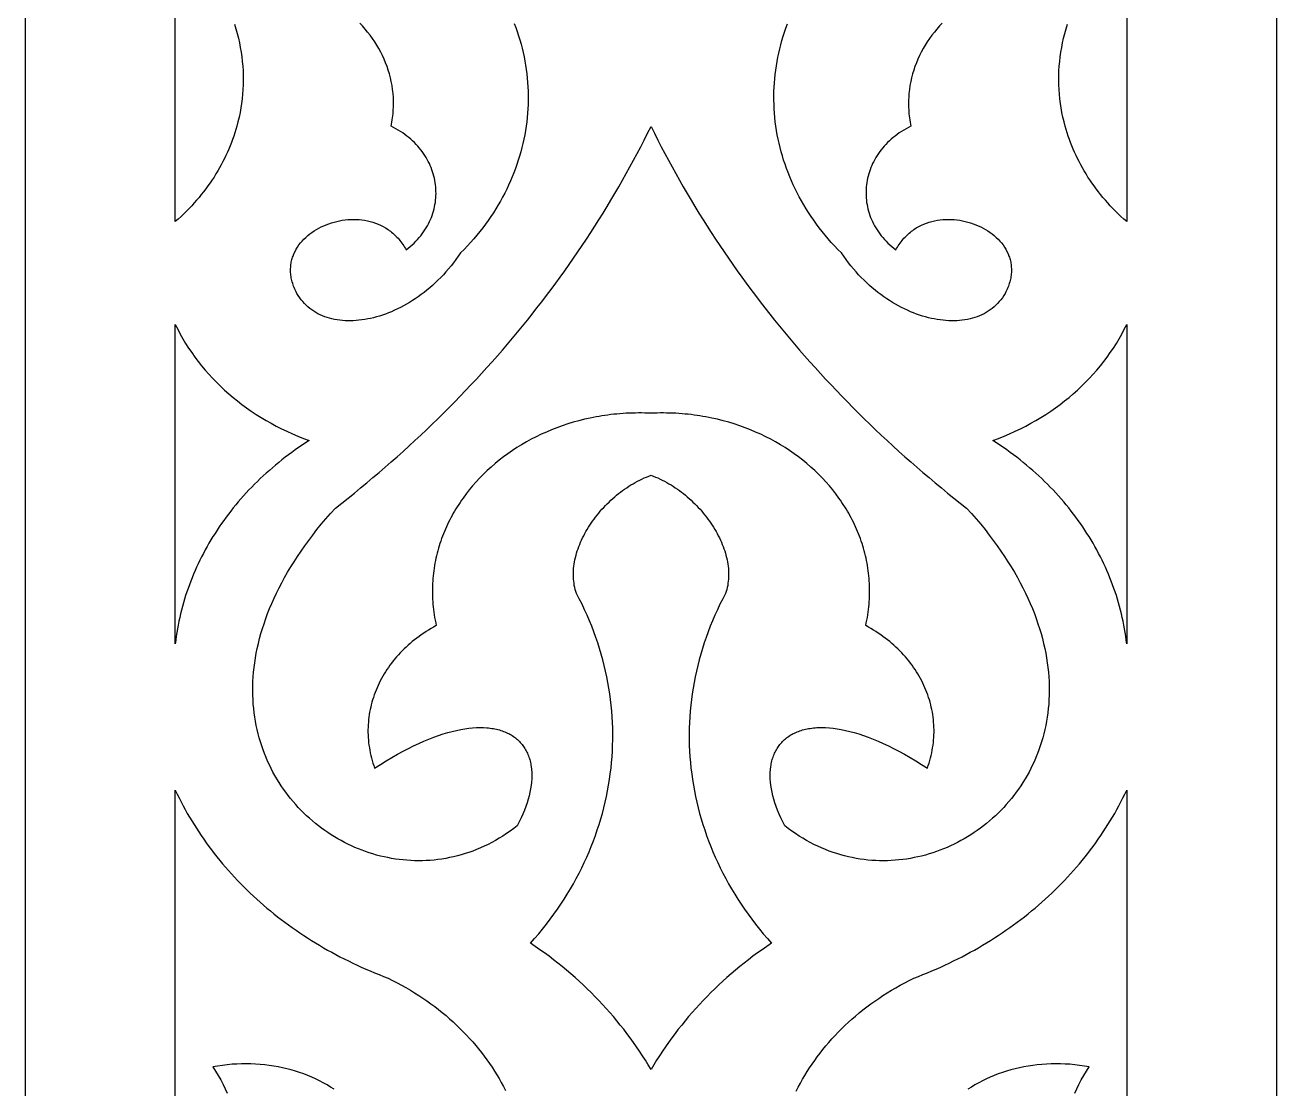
# Model space of a CAD drawing. Extents: x 2404 to 3052, y -2673 to -933.
# Drawn here: x 2801.7 to 3051.7, y -1609 to -1396.5 of the extents above; entities that cross this region are included whole.
import ezdxf

# ---------------------------------------------------------------- set-up
doc = ezdxf.new("R2010")
doc.units = 0
doc.layers.add('LAYER_1', color=18, linetype='CONTINUOUS')

msp = doc.modelspace()

# ---------------------------------------------------------------- linework, layer by layer
at = {"layer": 'LAYER_1'}
for points in [[(2801.7, -2653.09), (3051.7, -2653.09), (3051.7, -953.09), (2801.7, -953.09)], [(2926.7, -1416.74), (2927.37, -1418.1), (2928.05, -1419.45), (2928.75, -1420.8), (2929.46, -1422.15), (2930.17, -1423.49), (2930.9, -1424.83), (2931.64, -1426.16), (2932.38, -1427.49), (2933.14, -1428.81), (2933.91, -1430.13), (2934.69, -1431.44), (2935.48, -1432.75), (2936.27, -1434.06), (2937.08, -1435.36), (2937.9, -1436.65), (2938.73, -1437.94), (2939.57, -1439.22), (2940.42, -1440.5), (2941.28, -1441.77), (2942.15, -1443.04), (2943.03, -1444.3), (2943.92, -1445.56), (2944.82, -1446.81), (2945.72, -1448.05), (2946.64, -1449.3), (2947.57, -1450.53), (2948.51, -1451.76), (2949.46, -1452.98), (2950.41, -1454.2), (2951.38, -1455.41), (2952.36, -1456.62), (2953.34, -1457.82), (2954.34, -1459.02), (2955.34, -1460.21), (2956.36, -1461.39), (2957.38, -1462.57), (2958.41, -1463.74), (2959.46, -1464.9), (2960.51, -1466.06), (2961.57, -1467.22), (2962.64, -1468.36), (2963.72, -1469.5), (2964.81, -1470.64), (2965.91, -1471.77), (2967.01, -1472.89), (2968.13, -1474), (2969.25, -1475.11), (2970.39, -1476.22), (2971.53, -1477.31), (2972.68, -1478.4), (2973.84, -1479.49), (2975.01, -1480.56), (2976.19, -1481.63), (2977.38, -1482.7), (2978.57, -1483.75), (2979.78, -1484.8), (2980.99, -1485.85), (2982.21, -1486.88), (2983.44, -1487.91), (2984.68, -1488.93), (2985.93, -1489.95), (2987.18, -1490.96), (2988.45, -1491.96), (2989.72, -1492.95), (2990.69, -1494.03), (2991.63, -1495.12), (2992.53, -1496.2), (2993.4, -1497.27), (2994.24, -1498.35), (2995.05, -1499.42), (2995.83, -1500.49), (2996.58, -1501.55), (2997.3, -1502.62), (2997.98, -1503.67), (2998.64, -1504.73), (2999.27, -1505.78), (2999.86, -1506.83), (3000.43, -1507.87), (3000.97, -1508.91), (3001.48, -1509.94), (3001.97, -1510.97), (3002.42, -1512), (3002.85, -1513.02), (3003.25, -1514.03), (3003.62, -1515.04), (3003.97, -1516.05), (3004.29, -1517.04), (3004.59, -1518.04), (3004.86, -1519.02), (3005.1, -1520), (3005.32, -1520.98), (3005.51, -1521.94), (3005.68, -1522.9), (3005.83, -1523.86), (3005.95, -1524.8), (3006.05, -1525.74), (3006.13, -1526.68), (3006.18, -1527.6), (3006.21, -1528.52), (3006.22, -1529.43), (3006.2, -1530.33), (3006.17, -1531.22), (3006.11, -1532.1), (3006.03, -1532.98), (3005.93, -1533.84), (3005.81, -1534.7), (3005.67, -1535.55), (3005.52, -1536.39), (3005.34, -1537.22), (3005.14, -1538.04), (3004.92, -1538.85), (3004.69, -1539.65), (3004.44, -1540.44), (3004.17, -1541.22), (3003.88, -1541.99), (3003.57, -1542.75), (3003.25, -1543.5), (3002.91, -1544.24), (3002.55, -1544.96), (3002.18, -1545.68), (3001.8, -1546.38), (3001.39, -1547.07), (3000.97, -1547.75), (3000.54, -1548.42), (3000.09, -1549.08), (2999.63, -1549.72), (2999.16, -1550.35), (2998.67, -1550.97), (2998.17, -1551.58), (2997.65, -1552.17), (2997.13, -1552.75), (2996.59, -1553.32), (2996.03, -1553.87), (2995.47, -1554.41), (2994.9, -1554.93), (2994.31, -1555.44), (2993.71, -1555.94), (2993.11, -1556.42), (2992.49, -1556.89), (2991.86, -1557.34), (2991.22, -1557.78), (2990.58, -1558.21), (2989.92, -1558.61), (2989.26, -1559.01), (2988.59, -1559.38), (2987.91, -1559.75), (2987.22, -1560.09), (2986.53, -1560.42), (2985.83, -1560.73), (2985.12, -1561.03), (2984.4, -1561.31), (2983.68, -1561.57), (2982.96, -1561.82), (2982.22, -1562.05), (2981.49, -1562.26), (2980.74, -1562.46), (2980, -1562.63), (2979.25, -1562.79), (2978.49, -1562.94), (2977.73, -1563.06), (2976.97, -1563.16), (2976.2, -1563.25), (2975.44, -1563.32), (2974.67, -1563.37), (2973.89, -1563.4), (2973.12, -1563.41), (2972.34, -1563.4), (2971.57, -1563.37), (2970.79, -1563.33), (2970.01, -1563.26), (2969.23, -1563.17), (2968.46, -1563.06), (2967.68, -1562.94), (2966.9, -1562.79), (2966.13, -1562.62), (2965.35, -1562.43), (2964.58, -1562.22), (2963.81, -1561.99), (2963.04, -1561.74), (2962.27, -1561.46), (2961.51, -1561.17), (2960.75, -1560.85), (2959.99, -1560.51), (2959.24, -1560.15), (2958.49, -1559.76), (2957.75, -1559.35), (2957.01, -1558.92), (2956.27, -1558.47), (2955.54, -1557.99), (2954.82, -1557.5), (2954.1, -1556.97), (2953.39, -1556.43), (2952.99, -1555.64), (2952.62, -1554.86), (2952.28, -1554.09), (2951.97, -1553.33), (2951.69, -1552.59), (2951.44, -1551.85), (2951.22, -1551.12), (2951.03, -1550.41), (2950.87, -1549.71), (2950.74, -1549.02), (2950.64, -1548.34), (2950.57, -1547.68), (2950.52, -1547.03), (2950.5, -1546.4), (2950.52, -1545.78), (2950.56, -1545.18), (2950.62, -1544.6), (2950.67, -1544.31), (2950.72, -1544.03), (2950.78, -1543.75), (2950.84, -1543.48), (2950.91, -1543.21), (2950.99, -1542.95), (2951.08, -1542.69), (2951.17, -1542.43), (2951.27, -1542.18), (2951.37, -1541.94), (2951.48, -1541.7), (2951.6, -1541.46), (2951.73, -1541.23), (2951.86, -1541.01), (2952, -1540.79), (2952.14, -1540.57), (2952.3, -1540.36), (2952.45, -1540.16), (2952.62, -1539.96), (2952.79, -1539.77), (2952.97, -1539.58), (2953.15, -1539.4), (2953.34, -1539.22), (2953.54, -1539.05), (2953.74, -1538.88), (2953.95, -1538.72), (2954.17, -1538.57), (2954.39, -1538.42), (2954.62, -1538.28), (2954.86, -1538.14), (2955.1, -1538.01), (2955.34, -1537.89), (2955.6, -1537.77), (2955.86, -1537.66), (2956.12, -1537.56), (2956.4, -1537.46), (2956.67, -1537.37), (2956.96, -1537.28), (2957.25, -1537.2), (2957.54, -1537.13), (2957.85, -1537.07), (2958.16, -1537.01), (2958.47, -1536.96), (2958.79, -1536.91), (2959.12, -1536.87), (2959.45, -1536.84), (2959.79, -1536.82), (2960.13, -1536.8), (2960.83, -1536.79), (2961.56, -1536.81), (2962.31, -1536.86), (2963.09, -1536.94), (2963.88, -1537.05), (2964.7, -1537.19), (2965.54, -1537.37), (2966.41, -1537.57), (2967.29, -1537.81), (2968.2, -1538.08), (2969.13, -1538.39), (2970.08, -1538.73), (2971.05, -1539.11), (2972.04, -1539.52), (2973.05, -1539.97), (2974.09, -1540.45), (2975.14, -1540.97), (2976.21, -1541.53), (2977.31, -1542.13), (2978.42, -1542.76), (2979.55, -1543.44), (2980.71, -1544.15), (2981.88, -1544.91), (2982.06, -1544.4), (2982.22, -1543.89), (2982.38, -1543.38), (2982.52, -1542.87), (2982.64, -1542.36), (2982.76, -1541.85), (2982.86, -1541.34), (2982.94, -1540.83), (2983.02, -1540.32), (2983.08, -1539.8), (2983.13, -1539.29), (2983.17, -1538.78), (2983.2, -1538.27), (2983.21, -1537.76), (2983.21, -1537.25), (2983.2, -1536.74), (2983.17, -1536.23), (2983.14, -1535.73), (2983.09, -1535.22), (2983.03, -1534.72), (2982.96, -1534.22), (2982.88, -1533.72), (2982.78, -1533.22), (2982.67, -1532.72), (2982.56, -1532.23), (2982.43, -1531.74), (2982.28, -1531.25), (2982.13, -1530.77), (2981.97, -1530.28), (2981.79, -1529.81), (2981.6, -1529.33), (2981.41, -1528.86), (2981.2, -1528.39), (2980.98, -1527.92), (2980.75, -1527.46), (2980.5, -1527), (2980.25, -1526.55), (2979.99, -1526.1), (2979.71, -1525.66), (2979.43, -1525.22), (2979.13, -1524.78), (2978.83, -1524.35), (2978.51, -1523.92), (2978.18, -1523.5), (2977.85, -1523.09), (2977.5, -1522.68), (2977.14, -1522.28), (2976.78, -1521.88), (2976.4, -1521.49), (2976.01, -1521.1), (2975.61, -1520.72), (2975.21, -1520.35), (2974.79, -1519.99), (2974.36, -1519.63), (2973.93, -1519.27), (2973.48, -1518.93), (2973.02, -1518.59), (2972.56, -1518.26), (2972.09, -1517.94), (2971.6, -1517.62), (2971.11, -1517.32), (2970.61, -1517.02), (2970.1, -1516.72), (2969.58, -1516.44), (2969.69, -1515.91), (2969.8, -1515.38), (2969.9, -1514.84), (2969.98, -1514.31), (2970.06, -1513.78), (2970.13, -1513.25), (2970.19, -1512.72), (2970.24, -1512.2), (2970.28, -1511.67), (2970.31, -1511.15), (2970.34, -1510.62), (2970.35, -1510.1), (2970.36, -1509.58), (2970.35, -1509.06), (2970.34, -1508.54), (2970.32, -1508.03), (2970.29, -1507.51), (2970.25, -1507), (2970.2, -1506.49), (2970.15, -1505.98), (2970.09, -1505.47), (2970.01, -1504.96), (2969.93, -1504.46), (2969.84, -1503.96), (2969.75, -1503.46), (2969.64, -1502.96), (2969.53, -1502.47), (2969.41, -1501.97), (2969.28, -1501.48), (2969.14, -1501), (2968.99, -1500.51), (2968.84, -1500.03), (2968.68, -1499.54), (2968.51, -1499.07), (2968.34, -1498.59), (2968.15, -1498.12), (2967.96, -1497.65), (2967.76, -1497.18), (2967.56, -1496.72), (2967.34, -1496.26), (2967.12, -1495.8), (2966.89, -1495.34), (2966.66, -1494.89), (2966.42, -1494.44), (2966.17, -1493.99), (2965.91, -1493.55), (2965.65, -1493.11), (2965.38, -1492.68), (2965.1, -1492.25), (2964.82, -1491.82), (2964.53, -1491.39), (2964.23, -1490.97), (2963.62, -1490.14), (2962.98, -1489.32), (2962.31, -1488.52), (2961.62, -1487.74), (2960.91, -1486.97), (2960.17, -1486.22), (2959.41, -1485.48), (2958.62, -1484.77), (2957.82, -1484.07), (2956.99, -1483.4), (2956.14, -1482.74), (2955.27, -1482.1), (2954.37, -1481.48), (2953.46, -1480.88), (2952.53, -1480.31), (2951.57, -1479.75), (2950.6, -1479.22), (2949.61, -1478.71), (2948.61, -1478.23), (2947.58, -1477.77), (2946.54, -1477.33), (2945.48, -1476.91), (2944.41, -1476.53), (2943.32, -1476.16), (2942.22, -1475.82), (2941.1, -1475.51), (2939.96, -1475.23), (2938.82, -1474.97), (2938.24, -1474.86), (2937.66, -1474.74), (2937.07, -1474.64), (2936.48, -1474.54), (2935.89, -1474.45), (2935.3, -1474.37), (2934.7, -1474.3), (2934.1, -1474.23), (2933.5, -1474.17), (2932.89, -1474.12), (2932.28, -1474.07), (2931.67, -1474.03), (2931.06, -1474), (2930.44, -1473.98), (2929.82, -1473.97), (2929.2, -1473.96), (2928.58, -1473.96), (2927.95, -1473.97), (2927.33, -1473.99), (2926.7, -1474.01), (2926.07, -1473.99), (2925.44, -1473.97), (2924.81, -1473.96), (2924.19, -1473.96), (2923.57, -1473.97), (2922.95, -1473.98), (2922.33, -1474), (2921.72, -1474.03), (2921.11, -1474.07), (2920.5, -1474.12), (2919.89, -1474.17), (2919.29, -1474.23), (2918.69, -1474.3), (2918.09, -1474.37), (2917.5, -1474.45), (2916.91, -1474.54), (2916.32, -1474.64), (2915.74, -1474.74), (2914.57, -1474.97), (2913.43, -1475.23), (2912.29, -1475.51), (2911.18, -1475.82), (2910.07, -1476.16), (2908.98, -1476.53), (2907.91, -1476.91), (2906.85, -1477.33), (2905.81, -1477.77), (2904.78, -1478.23), (2903.78, -1478.71), (2902.79, -1479.22), (2901.82, -1479.75), (2900.86, -1480.31), (2899.93, -1480.88), (2899.02, -1481.48), (2898.13, -1482.1), (2897.25, -1482.74), (2896.4, -1483.4), (2895.57, -1484.07), (2894.77, -1484.77), (2893.98, -1485.48), (2893.22, -1486.22), (2892.48, -1486.97), (2891.77, -1487.74), (2891.08, -1488.52), (2890.41, -1489.32), (2889.77, -1490.14), (2889.16, -1490.97), (2888.86, -1491.39), (2888.57, -1491.82), (2888.29, -1492.25), (2888.01, -1492.68), (2887.74, -1493.11), (2887.48, -1493.55), (2887.22, -1493.99), (2886.97, -1494.44), (2886.73, -1494.89), (2886.5, -1495.34), (2886.27, -1495.8), (2886.05, -1496.26), (2885.84, -1496.72), (2885.63, -1497.18), (2885.43, -1497.65), (2885.24, -1498.12), (2885.06, -1498.59), (2884.88, -1499.07), (2884.71, -1499.54), (2884.55, -1500.03), (2884.4, -1500.51), (2884.25, -1501), (2884.11, -1501.48), (2883.98, -1501.97), (2883.86, -1502.47), (2883.75, -1502.96), (2883.64, -1503.46), (2883.55, -1503.96), (2883.46, -1504.46), (2883.38, -1504.96), (2883.31, -1505.47), (2883.24, -1505.98), (2883.19, -1506.49), (2883.14, -1507), (2883.1, -1507.51), (2883.07, -1508.03), (2883.05, -1508.54), (2883.04, -1509.06), (2883.03, -1509.58), (2883.04, -1510.1), (2883.05, -1510.62), (2883.08, -1511.15), (2883.11, -1511.67), (2883.15, -1512.2), (2883.2, -1512.72), (2883.26, -1513.25), (2883.33, -1513.78), (2883.41, -1514.31), (2883.49, -1514.84), (2883.59, -1515.38), (2883.7, -1515.91), (2883.81, -1516.44), (2883.29, -1516.72), (2882.78, -1517.02), (2882.28, -1517.32), (2881.79, -1517.62), (2881.31, -1517.94), (2880.83, -1518.26), (2880.37, -1518.59), (2879.91, -1518.93), (2879.46, -1519.27), (2879.03, -1519.63), (2878.6, -1519.99), (2878.18, -1520.35), (2877.78, -1520.72), (2877.38, -1521.1), (2876.99, -1521.49), (2876.62, -1521.88), (2876.25, -1522.28), (2875.89, -1522.68), (2875.54, -1523.09), (2875.21, -1523.5), (2874.88, -1523.92), (2874.56, -1524.35), (2874.26, -1524.78), (2873.96, -1525.22), (2873.68, -1525.66), (2873.4, -1526.1), (2873.14, -1526.55), (2872.89, -1527), (2872.64, -1527.46), (2872.41, -1527.92), (2872.19, -1528.39), (2871.98, -1528.86), (2871.79, -1529.33), (2871.6, -1529.81), (2871.42, -1530.28), (2871.26, -1530.77), (2871.11, -1531.25), (2870.96, -1531.74), (2870.83, -1532.23), (2870.72, -1532.72), (2870.61, -1533.22), (2870.51, -1533.72), (2870.43, -1534.22), (2870.36, -1534.72), (2870.3, -1535.22), (2870.25, -1535.73), (2870.22, -1536.23), (2870.19, -1536.74), (2870.18, -1537.25), (2870.18, -1537.76), (2870.19, -1538.27), (2870.22, -1538.78), (2870.26, -1539.29), (2870.31, -1539.8), (2870.37, -1540.32), (2870.45, -1540.83), (2870.53, -1541.34), (2870.63, -1541.85), (2870.75, -1542.36), (2870.87, -1542.87), (2871.01, -1543.38), (2871.17, -1543.89), (2871.33, -1544.4), (2871.51, -1544.91), (2872.68, -1544.15), (2873.84, -1543.44), (2874.97, -1542.76), (2876.08, -1542.13), (2877.18, -1541.53), (2878.25, -1540.97), (2879.3, -1540.45), (2880.34, -1539.97), (2881.35, -1539.52), (2882.34, -1539.11), (2883.31, -1538.73), (2884.26, -1538.39), (2885.19, -1538.08), (2886.1, -1537.81), (2886.98, -1537.57), (2887.85, -1537.37), (2888.69, -1537.19), (2889.51, -1537.05), (2890.3, -1536.94), (2891.08, -1536.86), (2891.83, -1536.81), (2892.56, -1536.79), (2893.26, -1536.8), (2893.94, -1536.84), (2894.27, -1536.87), (2894.6, -1536.91), (2894.92, -1536.96), (2895.24, -1537.01), (2895.54, -1537.07), (2895.85, -1537.13), (2896.14, -1537.2), (2896.43, -1537.28), (2896.72, -1537.37), (2896.99, -1537.46), (2897.27, -1537.56), (2897.53, -1537.66), (2897.79, -1537.77), (2898.05, -1537.89), (2898.29, -1538.01), (2898.53, -1538.14), (2898.77, -1538.28), (2899, -1538.42), (2899.22, -1538.57), (2899.44, -1538.72), (2899.65, -1538.88), (2899.85, -1539.05), (2900.05, -1539.22), (2900.24, -1539.4), (2900.42, -1539.58), (2900.6, -1539.77), (2900.77, -1539.96), (2900.94, -1540.16), (2901.09, -1540.36), (2901.25, -1540.57), (2901.39, -1540.79), (2901.53, -1541.01), (2901.66, -1541.23), (2901.79, -1541.46), (2901.91, -1541.7), (2902.02, -1541.94), (2902.12, -1542.18), (2902.22, -1542.43), (2902.31, -1542.69), (2902.4, -1542.95), (2902.48, -1543.21), (2902.55, -1543.48), (2902.61, -1543.75), (2902.67, -1544.03), (2902.72, -1544.31), (2902.77, -1544.6), (2902.83, -1545.18), (2902.87, -1545.78), (2902.89, -1546.4), (2902.87, -1547.03), (2902.82, -1547.68), (2902.75, -1548.34), (2902.65, -1549.02), (2902.52, -1549.71), (2902.36, -1550.41), (2902.17, -1551.12), (2901.95, -1551.85), (2901.7, -1552.59), (2901.42, -1553.33), (2901.11, -1554.09), (2900.77, -1554.86), (2900.4, -1555.64), (2900, -1556.43), (2899.29, -1556.97), (2898.57, -1557.5), (2897.85, -1557.99), (2897.12, -1558.47), (2896.38, -1558.92), (2895.65, -1559.35), (2894.9, -1559.76), (2894.15, -1560.15), (2893.4, -1560.51), (2892.64, -1560.85), (2891.88, -1561.17), (2891.12, -1561.46), (2890.35, -1561.74), (2889.58, -1561.99), (2888.81, -1562.22), (2888.04, -1562.43), (2887.26, -1562.62), (2886.49, -1562.79), (2885.71, -1562.94), (2884.93, -1563.06), (2884.16, -1563.17), (2883.38, -1563.26), (2882.6, -1563.33), (2881.82, -1563.37), (2881.05, -1563.4), (2880.27, -1563.41), (2879.5, -1563.4), (2878.72, -1563.37), (2877.95, -1563.32), (2877.19, -1563.25), (2876.42, -1563.16), (2875.66, -1563.06), (2874.9, -1562.94), (2874.15, -1562.79), (2873.39, -1562.63), (2872.65, -1562.46), (2871.91, -1562.26), (2871.17, -1562.05), (2870.44, -1561.82), (2869.71, -1561.57), (2868.99, -1561.31), (2868.27, -1561.03), (2867.56, -1560.73), (2866.86, -1560.42), (2866.17, -1560.09), (2865.48, -1559.75), (2864.8, -1559.38), (2864.13, -1559.01), (2863.47, -1558.61), (2862.81, -1558.21), (2862.17, -1557.78), (2861.53, -1557.34), (2860.9, -1556.89), (2860.28, -1556.42), (2859.68, -1555.94), (2859.08, -1555.44), (2858.49, -1554.93), (2857.92, -1554.41), (2857.36, -1553.87), (2856.8, -1553.32), (2856.27, -1552.75), (2855.74, -1552.17), (2855.22, -1551.58), (2854.72, -1550.97), (2854.23, -1550.35), (2853.76, -1549.72), (2853.3, -1549.08), (2852.85, -1548.42), (2852.42, -1547.75), (2852, -1547.07), (2851.6, -1546.38), (2851.21, -1545.68), (2850.84, -1544.96), (2850.48, -1544.24), (2850.14, -1543.5), (2849.82, -1542.75), (2849.51, -1541.99), (2849.22, -1541.22), (2848.95, -1540.44), (2848.7, -1539.65), (2848.47, -1538.85), (2848.25, -1538.04), (2848.05, -1537.22), (2847.87, -1536.39), (2847.72, -1535.55), (2847.58, -1534.7), (2847.46, -1533.84), (2847.36, -1532.98), (2847.28, -1532.1), (2847.22, -1531.22), (2847.19, -1530.33), (2847.17, -1529.43), (2847.18, -1528.52), (2847.21, -1527.6), (2847.27, -1526.68), (2847.34, -1525.74), (2847.44, -1524.8), (2847.56, -1523.86), (2847.71, -1522.9), (2847.88, -1521.94), (2848.07, -1520.98), (2848.29, -1520), (2848.53, -1519.02), (2848.8, -1518.04), (2849.1, -1517.04), (2849.42, -1516.05), (2849.77, -1515.04), (2850.14, -1514.03), (2850.54, -1513.02), (2850.97, -1512), (2851.42, -1510.97), (2851.91, -1509.94), (2852.42, -1508.91), (2852.96, -1507.87), (2853.53, -1506.83), (2854.12, -1505.78), (2854.75, -1504.73), (2855.41, -1503.67), (2856.09, -1502.62), (2856.81, -1501.55), (2857.56, -1500.49), (2858.34, -1499.42), (2859.15, -1498.35), (2859.99, -1497.27), (2860.86, -1496.2), (2861.76, -1495.12), (2862.7, -1494.03), (2863.67, -1492.95), (2864.94, -1491.96), (2866.21, -1490.96), (2867.46, -1489.95), (2868.71, -1488.93), (2869.95, -1487.91), (2871.18, -1486.88), (2872.4, -1485.85), (2873.62, -1484.8), (2874.82, -1483.75), (2876.02, -1482.7), (2877.2, -1481.63), (2878.38, -1480.56), (2879.55, -1479.49), (2880.71, -1478.4), (2881.86, -1477.31), (2883, -1476.22), (2884.14, -1475.11), (2885.26, -1474), (2886.38, -1472.89), (2887.49, -1471.77), (2888.58, -1470.64), (2889.67, -1469.5), (2890.75, -1468.36), (2891.82, -1467.22), (2892.88, -1466.06), (2893.93, -1464.9), (2894.98, -1463.74), (2896.01, -1462.57), (2897.03, -1461.39), (2898.05, -1460.21), (2899.05, -1459.02), (2900.05, -1457.82), (2901.03, -1456.62), (2902.01, -1455.41), (2902.98, -1454.2), (2903.93, -1452.98), (2904.88, -1451.76), (2905.82, -1450.53), (2906.75, -1449.3), (2907.67, -1448.05), (2908.57, -1446.81), (2909.47, -1445.56), (2910.36, -1444.3), (2911.24, -1443.04), (2912.11, -1441.77), (2912.97, -1440.5), (2913.82, -1439.22), (2914.66, -1437.94), (2915.49, -1436.65), (2916.31, -1435.36), (2917.12, -1434.06), (2917.91, -1432.75), (2918.7, -1431.44), (2919.48, -1430.13), (2920.25, -1428.81), (2921.01, -1427.49), (2921.76, -1426.16), (2922.49, -1424.83), (2923.22, -1423.49), (2923.94, -1422.15), (2924.64, -1420.8), (2925.34, -1419.45), (2926.02, -1418.1)], [(2831.7, -1456.27), (2832.18, -1457.24), (2832.68, -1458.2), (2833.21, -1459.15), (2833.77, -1460.08), (2834.36, -1461), (2834.97, -1461.91), (2835.6, -1462.8), (2836.26, -1463.68), (2836.94, -1464.54), (2837.65, -1465.39), (2838.38, -1466.22), (2839.13, -1467.03), (2839.91, -1467.83), (2840.7, -1468.62), (2841.52, -1469.38), (2842.36, -1470.13), (2843.23, -1470.86), (2844.11, -1471.57), (2845.01, -1472.27), (2845.93, -1472.94), (2846.88, -1473.6), (2847.84, -1474.24), (2848.82, -1474.85), (2849.82, -1475.45), (2850.84, -1476.03), (2851.87, -1476.58), (2852.92, -1477.12), (2853.99, -1477.63), (2855.08, -1478.12), (2856.18, -1478.59), (2857.3, -1479.04), (2858.43, -1479.46), (2857.72, -1479.92), (2857.02, -1480.39), (2856.33, -1480.86), (2855.65, -1481.34), (2854.97, -1481.83), (2854.3, -1482.32), (2853.64, -1482.82), (2852.99, -1483.33), (2852.35, -1483.85), (2851.72, -1484.37), (2851.09, -1484.9), (2850.48, -1485.43), (2849.87, -1485.97), (2849.27, -1486.52), (2848.68, -1487.07), (2848.1, -1487.63), (2847.53, -1488.2), (2846.96, -1488.77), (2846.41, -1489.35), (2845.86, -1489.93), (2845.33, -1490.52), (2844.8, -1491.12), (2844.28, -1491.72), (2843.77, -1492.32), (2843.28, -1492.93), (2842.79, -1493.55), (2842.31, -1494.17), (2841.84, -1494.8), (2841.38, -1495.43), (2840.92, -1496.07), (2840.48, -1496.71), (2840.05, -1497.36), (2839.63, -1498.01), (2839.22, -1498.66), (2838.82, -1499.32), (2838.42, -1499.99), (2838.04, -1500.66), (2837.67, -1501.33), (2837.31, -1502.01), (2836.95, -1502.69), (2836.61, -1503.38), (2836.28, -1504.07), (2835.96, -1504.76), (2835.65, -1505.46), (2835.35, -1506.16), (2835.06, -1506.87), (2834.78, -1507.57), (2834.51, -1508.29), (2834.25, -1509), (2834.01, -1509.72), (2833.77, -1510.44), (2833.54, -1511.17), (2833.33, -1511.9), (2833.13, -1512.63), (2832.93, -1513.36), (2832.75, -1514.1), (2832.58, -1514.84), (2832.42, -1515.58), (2832.27, -1516.32), (2832.13, -1517.07), (2832.01, -1517.82), (2831.89, -1518.57), (2831.79, -1519.32), (2831.7, -1520.08)], [(3021.69, -1520.08), (3021.6, -1519.32), (3021.5, -1518.57), (3021.38, -1517.82), (3021.26, -1517.07), (3021.12, -1516.32), (3020.97, -1515.58), (3020.81, -1514.84), (3020.64, -1514.1), (3020.46, -1513.36), (3020.26, -1512.63), (3020.06, -1511.9), (3019.85, -1511.17), (3019.62, -1510.44), (3019.38, -1509.72), (3019.14, -1509), (3018.88, -1508.29), (3018.61, -1507.57), (3018.33, -1506.87), (3018.04, -1506.16), (3017.74, -1505.46), (3017.43, -1504.76), (3017.11, -1504.07), (3016.78, -1503.38), (3016.44, -1502.69), (3016.08, -1502.01), (3015.72, -1501.33), (3015.35, -1500.66), (3014.97, -1499.99), (3014.58, -1499.32), (3014.17, -1498.66), (3013.76, -1498.01), (3013.34, -1497.36), (3012.91, -1496.71), (3012.47, -1496.07), (3012.01, -1495.43), (3011.55, -1494.8), (3011.08, -1494.17), (3010.6, -1493.55), (3010.11, -1492.93), (3009.62, -1492.32), (3009.11, -1491.72), (3008.59, -1491.12), (3008.06, -1490.52), (3007.53, -1489.93), (3006.98, -1489.35), (3006.43, -1488.77), (3005.87, -1488.2), (3005.29, -1487.63), (3004.71, -1487.07), (3004.12, -1486.52), (3003.52, -1485.97), (3002.92, -1485.43), (3002.3, -1484.9), (3001.67, -1484.37), (3001.04, -1483.85), (3000.4, -1483.33), (2999.75, -1482.82), (2999.09, -1482.32), (2998.42, -1481.83), (2997.74, -1481.34), (2997.06, -1480.86), (2996.37, -1480.39), (2995.67, -1479.92), (2994.96, -1479.46), (2996.09, -1479.04), (2997.21, -1478.59), (2998.31, -1478.12), (2999.4, -1477.63), (3000.47, -1477.12), (3001.52, -1476.58), (3002.55, -1476.03), (3003.57, -1475.45), (3004.57, -1474.85), (3005.55, -1474.24), (3006.51, -1473.6), (3007.46, -1472.94), (3008.38, -1472.27), (3009.28, -1471.57), (3010.17, -1470.86), (3011.03, -1470.13), (3011.87, -1469.38), (3012.69, -1468.62), (3013.48, -1467.83), (3014.26, -1467.03), (3015.01, -1466.22), (3015.74, -1465.39), (3016.45, -1464.54), (3017.13, -1463.68), (3017.79, -1462.8), (3018.42, -1461.91), (3019.03, -1461), (3019.62, -1460.08), (3020.18, -1459.15), (3020.71, -1458.2), (3021.21, -1457.24), (3021.69, -1456.27)], [(2926.7, -1486.41), (2927.15, -1486.58), (2927.61, -1486.76), (2928.06, -1486.95), (2928.51, -1487.16), (2928.95, -1487.38), (2929.4, -1487.6), (2929.83, -1487.84), (2930.27, -1488.09), (2930.7, -1488.35), (2931.12, -1488.61), (2931.54, -1488.89), (2931.96, -1489.17), (2932.37, -1489.47), (2932.77, -1489.77), (2933.17, -1490.08), (2933.57, -1490.4), (2933.95, -1490.73), (2934.34, -1491.06), (2934.71, -1491.4), (2935.08, -1491.75), (2935.44, -1492.11), (2935.8, -1492.47), (2936.14, -1492.84), (2936.49, -1493.21), (2936.82, -1493.59), (2937.14, -1493.97), (2937.46, -1494.36), (2937.77, -1494.76), (2938.07, -1495.16), (2938.36, -1495.56), (2938.64, -1495.97), (2938.92, -1496.38), (2939.18, -1496.8), (2939.43, -1497.22), (2939.68, -1497.64), (2939.91, -1498.06), (2940.14, -1498.49), (2940.35, -1498.92), (2940.56, -1499.35), (2940.75, -1499.78), (2940.93, -1500.22), (2941.1, -1500.65), (2941.26, -1501.09), (2941.41, -1501.53), (2941.54, -1501.96), (2941.67, -1502.4), (2941.78, -1502.84), (2941.88, -1503.28), (2941.96, -1503.71), (2942.03, -1504.15), (2942.09, -1504.58), (2942.14, -1505.02), (2942.17, -1505.45), (2942.19, -1505.88), (2942.2, -1506.31), (2942.19, -1506.73), (2942.16, -1507.15), (2942.13, -1507.57), (2942.07, -1507.99), (2942.01, -1508.4), (2941.92, -1508.81), (2941.82, -1509.21), (2941.71, -1509.62), (2941.58, -1510.01), (2941.01, -1511.09), (2940.47, -1512.17), (2939.95, -1513.26), (2939.46, -1514.36), (2938.98, -1515.46), (2938.53, -1516.56), (2938.11, -1517.67), (2937.7, -1518.78), (2937.32, -1519.9), (2936.96, -1521.02), (2936.63, -1522.14), (2936.32, -1523.27), (2936.03, -1524.4), (2935.76, -1525.53), (2935.52, -1526.66), (2935.3, -1527.8), (2935.1, -1528.94), (2934.92, -1530.08), (2934.77, -1531.22), (2934.64, -1532.36), (2934.53, -1533.5), (2934.44, -1534.65), (2934.38, -1535.79), (2934.34, -1536.94), (2934.32, -1538.08), (2934.33, -1539.22), (2934.35, -1540.37), (2934.4, -1541.51), (2934.47, -1542.65), (2934.57, -1543.79), (2934.68, -1544.93), (2934.82, -1546.06), (2934.98, -1547.19), (2935.16, -1548.33), (2935.37, -1549.45), (2935.6, -1550.58), (2935.84, -1551.7), (2936.12, -1552.82), (2936.41, -1553.94), (2936.72, -1555.05), (2937.06, -1556.16), (2937.42, -1557.26), (2937.8, -1558.36), (2938.2, -1559.45), (2938.62, -1560.54), (2939.07, -1561.62), (2939.53, -1562.7), (2940.02, -1563.77), (2940.53, -1564.83), (2941.07, -1565.89), (2941.62, -1566.95), (2942.19, -1567.99), (2942.79, -1569.03), (2943.41, -1570.06), (2944.05, -1571.08), (2944.71, -1572.1), (2945.39, -1573.1), (2946.1, -1574.1), (2946.82, -1575.09), (2947.57, -1576.07), (2948.34, -1577.04), (2949.12, -1578.01), (2949.93, -1578.96), (2950.77, -1579.9), (2949.82, -1580.53), (2948.89, -1581.18), (2947.97, -1581.83), (2947.06, -1582.49), (2946.17, -1583.17), (2945.28, -1583.86), (2944.41, -1584.56), (2943.55, -1585.26), (2942.71, -1585.98), (2941.87, -1586.71), (2941.05, -1587.45), (2940.24, -1588.2), (2939.44, -1588.96), (2938.65, -1589.73), (2937.88, -1590.51), (2937.12, -1591.3), (2936.37, -1592.1), (2935.63, -1592.9), (2934.91, -1593.72), (2934.2, -1594.54), (2933.5, -1595.38), (2932.82, -1596.22), (2932.15, -1597.07), (2931.49, -1597.94), (2930.84, -1598.8), (2930.21, -1599.68), (2929.59, -1600.57), (2928.98, -1601.46), (2928.39, -1602.36), (2927.81, -1603.27), (2927.25, -1604.19), (2926.7, -1605.11), (2926.14, -1604.19), (2925.58, -1603.27), (2925, -1602.36), (2924.41, -1601.46), (2923.8, -1600.57), (2923.18, -1599.68), (2922.55, -1598.8), (2921.9, -1597.94), (2921.24, -1597.07), (2920.57, -1596.22), (2919.89, -1595.38), (2919.19, -1594.54), (2918.48, -1593.72), (2917.76, -1592.9), (2917.02, -1592.1), (2916.27, -1591.3), (2915.51, -1590.51), (2914.74, -1589.73), (2913.95, -1588.96), (2913.15, -1588.2), (2912.34, -1587.45), (2911.52, -1586.71), (2910.68, -1585.98), (2909.84, -1585.26), (2908.98, -1584.56), (2908.11, -1583.86), (2907.22, -1583.17), (2906.33, -1582.49), (2905.42, -1581.83), (2904.5, -1581.18), (2903.57, -1580.53), (2902.63, -1579.9), (2903.46, -1578.96), (2904.27, -1578.01), (2905.06, -1577.04), (2905.82, -1576.07), (2906.57, -1575.09), (2907.29, -1574.1), (2908, -1573.1), (2908.68, -1572.1), (2909.34, -1571.08), (2909.98, -1570.06), (2910.6, -1569.03), (2911.2, -1567.99), (2911.77, -1566.95), (2912.32, -1565.89), (2912.86, -1564.83), (2913.37, -1563.77), (2913.86, -1562.7), (2914.32, -1561.62), (2914.77, -1560.54), (2915.19, -1559.45), (2915.59, -1558.36), (2915.97, -1557.26), (2916.33, -1556.16), (2916.67, -1555.05), (2916.98, -1553.94), (2917.28, -1552.82), (2917.55, -1551.7), (2917.79, -1550.58), (2918.02, -1549.45), (2918.23, -1548.33), (2918.41, -1547.19), (2918.57, -1546.06), (2918.71, -1544.93), (2918.82, -1543.79), (2918.92, -1542.65), (2918.99, -1541.51), (2919.04, -1540.37), (2919.06, -1539.22), (2919.07, -1538.08), (2919.05, -1536.94), (2919.01, -1535.79), (2918.95, -1534.65), (2918.86, -1533.5), (2918.75, -1532.36), (2918.62, -1531.22), (2918.47, -1530.08), (2918.29, -1528.94), (2918.09, -1527.8), (2917.87, -1526.66), (2917.63, -1525.53), (2917.36, -1524.4), (2917.07, -1523.27), (2916.76, -1522.14), (2916.43, -1521.02), (2916.07, -1519.9), (2915.69, -1518.78), (2915.28, -1517.67), (2914.86, -1516.56), (2914.41, -1515.46), (2913.93, -1514.36), (2913.44, -1513.26), (2912.92, -1512.17), (2912.38, -1511.09), (2911.81, -1510.01), (2911.68, -1509.62), (2911.57, -1509.21), (2911.47, -1508.81), (2911.38, -1508.4), (2911.32, -1507.99), (2911.26, -1507.57), (2911.23, -1507.15), (2911.2, -1506.73), (2911.19, -1506.31), (2911.2, -1505.88), (2911.22, -1505.45), (2911.25, -1505.02), (2911.3, -1504.58), (2911.36, -1504.15), (2911.43, -1503.71), (2911.51, -1503.28), (2911.61, -1502.84), (2911.72, -1502.4), (2911.85, -1501.96), (2911.98, -1501.53), (2912.13, -1501.09), (2912.29, -1500.65), (2912.46, -1500.22), (2912.64, -1499.78), (2912.83, -1499.35), (2913.04, -1498.92), (2913.25, -1498.49), (2913.48, -1498.06), (2913.71, -1497.64), (2913.96, -1497.22), (2914.21, -1496.8), (2914.48, -1496.38), (2914.75, -1495.97), (2915.03, -1495.56), (2915.32, -1495.16), (2915.62, -1494.76), (2915.93, -1494.36), (2916.25, -1493.97), (2916.57, -1493.59), (2916.91, -1493.21), (2917.25, -1492.84), (2917.59, -1492.47), (2917.95, -1492.11), (2918.31, -1491.75), (2918.68, -1491.4), (2919.05, -1491.06), (2919.44, -1490.73), (2919.82, -1490.4), (2920.22, -1490.08), (2920.62, -1489.77), (2921.02, -1489.47), (2921.43, -1489.17), (2921.85, -1488.89), (2922.27, -1488.61), (2922.69, -1488.35), (2923.12, -1488.09), (2923.56, -1487.84), (2924, -1487.6), (2924.44, -1487.38), (2924.88, -1487.16), (2925.33, -1486.95), (2925.78, -1486.76), (2926.24, -1486.58)]]:
    msp.add_lwpolyline(points, close=True, dxfattribs=at)
for points in [[(2843.5, -1396.33), (2843.79, -1397.25), (2844.05, -1398.17), (2844.29, -1399.09), (2844.5, -1400.01), (2844.68, -1400.94), (2844.84, -1401.87), (2844.98, -1402.8), (2845.08, -1403.73), (2845.17, -1404.67), (2845.23, -1405.6), (2845.26, -1406.53), (2845.27, -1407.47), (2845.25, -1408.4), (2845.21, -1409.33), (2845.14, -1410.26), (2845.05, -1411.19), (2844.93, -1412.12), (2844.79, -1413.04), (2844.63, -1413.96), (2844.44, -1414.88), (2844.22, -1415.79), (2843.98, -1416.7), (2843.79, -1417.36), (2843.59, -1418.01), (2843.38, -1418.66), (2843.15, -1419.31), (2842.91, -1419.96), (2842.66, -1420.6), (2842.39, -1421.24), (2842.11, -1421.88), (2841.82, -1422.51), (2841.52, -1423.14), (2841.2, -1423.76), (2840.88, -1424.39), (2840.53, -1425), (2840.18, -1425.61), (2839.81, -1426.22), (2839.44, -1426.83), (2839.04, -1427.42), (2838.64, -1428.02), (2838.22, -1428.61), (2837.8, -1429.19), (2837.36, -1429.77), (2836.9, -1430.34), (2836.44, -1430.91), (2835.96, -1431.47), (2835.47, -1432.02), (2834.97, -1432.57), (2834.45, -1433.11), (2833.93, -1433.65), (2833.39, -1434.18), (2832.84, -1434.7), (2832.27, -1435.22), (2831.7, -1435.73), (2831.7, -1416.7), (2831.7, -1332.14)], [(3021.69, -1332.14), (3021.69, -1416.7), (3021.69, -1435.73), (3021.12, -1435.22), (3020.55, -1434.7), (3020, -1434.18), (3019.46, -1433.65), (3018.94, -1433.11), (3018.42, -1432.57), (3017.92, -1432.02), (3017.43, -1431.47), (3016.95, -1430.91), (3016.49, -1430.34), (3016.04, -1429.77), (3015.59, -1429.19), (3015.17, -1428.61), (3014.75, -1428.02), (3014.35, -1427.42), (3013.96, -1426.83), (3013.58, -1426.22), (3013.21, -1425.61), (3012.86, -1425), (3012.52, -1424.39), (3012.19, -1423.76), (3011.87, -1423.14), (3011.57, -1422.51), (3011.28, -1421.88), (3011, -1421.24), (3010.73, -1420.6), (3010.48, -1419.96), (3010.24, -1419.31), (3010.01, -1418.66), (3009.8, -1418.01), (3009.6, -1417.36), (3009.41, -1416.7), (3009.17, -1415.79), (3008.95, -1414.88), (3008.76, -1413.96), (3008.6, -1413.04), (3008.46, -1412.12), (3008.34, -1411.19), (3008.25, -1410.26), (3008.18, -1409.33), (3008.14, -1408.4), (3008.12, -1407.47), (3008.13, -1406.53), (3008.16, -1405.6), (3008.22, -1404.67), (3008.31, -1403.73), (3008.41, -1402.8), (3008.55, -1401.87), (3008.71, -1400.94), (3008.89, -1400.01), (3009.1, -1399.09), (3009.34, -1398.17), (3009.6, -1397.25), (3009.89, -1396.33)], [(2899.4, -1396.14), (2899.7, -1396.96), (2899.99, -1397.78), (2900.26, -1398.61), (2900.51, -1399.44), (2900.74, -1400.28), (2900.96, -1401.12), (2901.16, -1401.97), (2901.34, -1402.82), (2901.5, -1403.67), (2901.65, -1404.52), (2901.78, -1405.38), (2901.89, -1406.24), (2901.98, -1407.1), (2902.05, -1407.97), (2902.1, -1408.84), (2902.14, -1409.71), (2902.16, -1410.58), (2902.16, -1411.45), (2902.14, -1412.32), (2902.1, -1413.2), (2902.04, -1414.07), (2901.96, -1414.95), (2901.87, -1415.82), (2901.75, -1416.7), (2901.62, -1417.56), (2901.47, -1418.41), (2901.3, -1419.26), (2901.12, -1420.11), (2900.91, -1420.96), (2900.69, -1421.8), (2900.45, -1422.65), (2900.19, -1423.48), (2899.92, -1424.32), (2899.63, -1425.15), (2899.32, -1425.98), (2898.99, -1426.8), (2898.64, -1427.62), (2898.27, -1428.43), (2897.89, -1429.24), (2897.49, -1430.04), (2897.07, -1430.84), (2896.64, -1431.63), (2896.18, -1432.41), (2895.71, -1433.19), (2895.22, -1433.97), (2894.72, -1434.74), (2894.19, -1435.5), (2893.65, -1436.25), (2893.09, -1437), (2892.51, -1437.73), (2891.92, -1438.47), (2891.31, -1439.19), (2890.68, -1439.9), (2890.03, -1440.61), (2889.37, -1441.31), (2888.68, -1442), (2888.22, -1442.67), (2887.75, -1443.33), (2887.26, -1443.97), (2886.77, -1444.59), (2886.26, -1445.2), (2885.75, -1445.79), (2885.23, -1446.36), (2884.7, -1446.91), (2884.16, -1447.45), (2883.61, -1447.97), (2883.06, -1448.48), (2882.5, -1448.96), (2881.94, -1449.43), (2881.37, -1449.89), (2880.8, -1450.32), (2880.22, -1450.74), (2879.63, -1451.14), (2879.05, -1451.53), (2878.46, -1451.89), (2877.87, -1452.24), (2877.27, -1452.57), (2876.67, -1452.89), (2876.08, -1453.18), (2875.48, -1453.46), (2874.88, -1453.73), (2874.28, -1453.97), (2873.68, -1454.2), (2873.08, -1454.41), (2872.48, -1454.6), (2871.89, -1454.77), (2871.3, -1454.93), (2870.71, -1455.07), (2870.12, -1455.19), (2869.54, -1455.3), (2868.96, -1455.38), (2868.38, -1455.45), (2867.81, -1455.5), (2867.25, -1455.54), (2866.69, -1455.55), (2866.14, -1455.55), (2865.59, -1455.53), (2865.06, -1455.49), (2864.53, -1455.44), (2864.01, -1455.36), (2863.49, -1455.27), (2862.99, -1455.16), (2862.49, -1455.03), (2862.01, -1454.89), (2861.54, -1454.73), (2861.07, -1454.54), (2860.62, -1454.34), (2860.18, -1454.13), (2859.75, -1453.89), (2859.34, -1453.64), (2858.94, -1453.37), (2858.55, -1453.07), (2858.18, -1452.77), (2857.82, -1452.44), (2857.47, -1452.09), (2857.14, -1451.73), (2856.83, -1451.35), (2856.54, -1450.95), (2856.26, -1450.53), (2855.99, -1450.09), (2855.84, -1449.8), (2855.7, -1449.51), (2855.57, -1449.22), (2855.44, -1448.93), (2855.33, -1448.65), (2855.23, -1448.36), (2855.14, -1448.08), (2855.05, -1447.8), (2854.98, -1447.52), (2854.92, -1447.24), (2854.86, -1446.96), (2854.81, -1446.69), (2854.78, -1446.42), (2854.75, -1446.15), (2854.73, -1445.88), (2854.72, -1445.61), (2854.72, -1445.35), (2854.72, -1445.09), (2854.74, -1444.83), (2854.76, -1444.57), (2854.79, -1444.32), (2854.83, -1444.07), (2854.87, -1443.82), (2854.93, -1443.57), (2854.99, -1443.33), (2855.05, -1443.09), (2855.13, -1442.85), (2855.21, -1442.61), (2855.4, -1442.15), (2855.61, -1441.7), (2855.85, -1441.25), (2856.11, -1440.83), (2856.4, -1440.41), (2856.71, -1440.01), (2857.04, -1439.62), (2857.39, -1439.25), (2857.76, -1438.89), (2858.15, -1438.54), (2858.56, -1438.21), (2858.99, -1437.9), (2859.43, -1437.6), (2859.89, -1437.32), (2860.36, -1437.05), (2860.84, -1436.8), (2861.34, -1436.57), (2861.84, -1436.36), (2862.36, -1436.16), (2862.88, -1435.99), (2863.42, -1435.83), (2863.96, -1435.69), (2864.5, -1435.57), (2865.05, -1435.48), (2865.61, -1435.4), (2866.16, -1435.35), (2866.72, -1435.31), (2867.28, -1435.3), (2867.84, -1435.31), (2868.4, -1435.34), (2868.96, -1435.4), (2869.51, -1435.48), (2870.06, -1435.58), (2870.61, -1435.71), (2871.14, -1435.86), (2871.68, -1436.04), (2872.2, -1436.25), (2872.71, -1436.48), (2873.22, -1436.73), (2873.71, -1437.01), (2874.19, -1437.32), (2874.42, -1437.49), (2874.66, -1437.66), (2874.89, -1437.84), (2875.11, -1438.02), (2875.33, -1438.22), (2875.55, -1438.42), (2875.76, -1438.62), (2875.97, -1438.84), (2876.18, -1439.06), (2876.38, -1439.29), (2876.57, -1439.53), (2876.76, -1439.77), (2876.95, -1440.02), (2877.13, -1440.28), (2877.31, -1440.55), (2877.48, -1440.82), (2877.65, -1441.1), (2877.81, -1441.39), (2878.22, -1441.06), (2878.63, -1440.72), (2879.01, -1440.38), (2879.38, -1440.03), (2879.74, -1439.67), (2880.08, -1439.3), (2880.41, -1438.93), (2880.72, -1438.55), (2881.01, -1438.16), (2881.29, -1437.77), (2881.56, -1437.38), (2881.81, -1436.98), (2882.04, -1436.57), (2882.26, -1436.16), (2882.46, -1435.75), (2882.65, -1435.33), (2882.83, -1434.91), (2882.99, -1434.49), (2883.13, -1434.06), (2883.26, -1433.63), (2883.37, -1433.2), (2883.47, -1432.76), (2883.56, -1432.33), (2883.63, -1431.89), (2883.69, -1431.45), (2883.73, -1431.01), (2883.75, -1430.58), (2883.77, -1430.14), (2883.76, -1429.7), (2883.75, -1429.26), (2883.71, -1428.82), (2883.67, -1428.38), (2883.61, -1427.95), (2883.53, -1427.51), (2883.44, -1427.08), (2883.34, -1426.65), (2883.22, -1426.22), (2883.09, -1425.8), (2882.95, -1425.37), (2882.79, -1424.96), (2882.61, -1424.54), (2882.43, -1424.13), (2882.22, -1423.72), (2882.01, -1423.32), (2881.78, -1422.92), (2881.53, -1422.53), (2881.28, -1422.15), (2881, -1421.76), (2880.72, -1421.39), (2880.42, -1421.02), (2880.11, -1420.66), (2879.78, -1420.31), (2879.44, -1419.96), (2879.09, -1419.62), (2878.72, -1419.29), (2878.34, -1418.96), (2877.94, -1418.65), (2877.54, -1418.34), (2877.11, -1418.04), (2876.68, -1417.75), (2876.23, -1417.47), (2875.77, -1417.2), (2875.3, -1416.95), (2874.81, -1416.7), (2874.89, -1416.28), (2874.96, -1415.86), (2875.03, -1415.44), (2875.09, -1415.03), (2875.14, -1414.61), (2875.18, -1414.2), (2875.22, -1413.79), (2875.24, -1413.37), (2875.26, -1412.96), (2875.27, -1412.56), (2875.28, -1412.15), (2875.27, -1411.74), (2875.25, -1410.94), (2875.19, -1410.14), (2875.1, -1409.34), (2874.98, -1408.56), (2874.83, -1407.78), (2874.66, -1407.01), (2874.46, -1406.24), (2874.24, -1405.49), (2873.98, -1404.75), (2873.7, -1404.01), (2873.4, -1403.28), (2873.07, -1402.57), (2872.72, -1401.87), (2872.34, -1401.17), (2871.94, -1400.49), (2871.52, -1399.82), (2871.07, -1399.16), (2870.6, -1398.52), (2870.11, -1397.89), (2869.6, -1397.27), (2869.07, -1396.66), (2868.52, -1396.07)], [(2984.87, -1396.07), (2984.32, -1396.66), (2983.79, -1397.27), (2983.28, -1397.89), (2982.79, -1398.52), (2982.32, -1399.16), (2981.87, -1399.82), (2981.45, -1400.49), (2981.05, -1401.17), (2980.67, -1401.87), (2980.32, -1402.57), (2979.99, -1403.28), (2979.69, -1404.01), (2979.41, -1404.75), (2979.16, -1405.49), (2978.93, -1406.24), (2978.73, -1407.01), (2978.56, -1407.78), (2978.41, -1408.56), (2978.29, -1409.34), (2978.2, -1410.14), (2978.15, -1410.94), (2978.13, -1411.34), (2978.12, -1411.74), (2978.11, -1412.15), (2978.12, -1412.56), (2978.13, -1412.96), (2978.15, -1413.37), (2978.17, -1413.79), (2978.21, -1414.2), (2978.25, -1414.61), (2978.3, -1415.03), (2978.36, -1415.44), (2978.43, -1415.86), (2978.5, -1416.28), (2978.58, -1416.7), (2978.09, -1416.95), (2977.62, -1417.2), (2977.16, -1417.47), (2976.71, -1417.75), (2976.28, -1418.04), (2975.85, -1418.34), (2975.45, -1418.65), (2975.05, -1418.96), (2974.67, -1419.29), (2974.3, -1419.62), (2973.95, -1419.96), (2973.61, -1420.31), (2973.28, -1420.66), (2972.97, -1421.02), (2972.67, -1421.39), (2972.39, -1421.76), (2972.11, -1422.15), (2971.86, -1422.53), (2971.61, -1422.92), (2971.38, -1423.32), (2971.17, -1423.72), (2970.96, -1424.13), (2970.78, -1424.54), (2970.6, -1424.96), (2970.44, -1425.37), (2970.3, -1425.8), (2970.17, -1426.22), (2970.05, -1426.65), (2969.95, -1427.08), (2969.86, -1427.51), (2969.78, -1427.95), (2969.72, -1428.38), (2969.68, -1428.82), (2969.64, -1429.26), (2969.63, -1429.7), (2969.63, -1430.14), (2969.64, -1430.58), (2969.66, -1431.01), (2969.71, -1431.45), (2969.76, -1431.89), (2969.83, -1432.33), (2969.92, -1432.76), (2970.02, -1433.2), (2970.13, -1433.63), (2970.26, -1434.06), (2970.41, -1434.49), (2970.56, -1434.91), (2970.74, -1435.33), (2970.93, -1435.75), (2971.13, -1436.16), (2971.35, -1436.57), (2971.59, -1436.98), (2971.83, -1437.38), (2972.1, -1437.77), (2972.38, -1438.16), (2972.67, -1438.55), (2972.98, -1438.93), (2973.31, -1439.3), (2973.65, -1439.67), (2974.01, -1440.03), (2974.38, -1440.38), (2974.76, -1440.72), (2975.17, -1441.06), (2975.58, -1441.39), (2975.74, -1441.1), (2975.91, -1440.82), (2976.08, -1440.55), (2976.26, -1440.28), (2976.44, -1440.02), (2976.63, -1439.77), (2976.82, -1439.53), (2977.01, -1439.29), (2977.21, -1439.06), (2977.42, -1438.84), (2977.63, -1438.62), (2977.84, -1438.42), (2978.06, -1438.22), (2978.28, -1438.02), (2978.51, -1437.84), (2978.73, -1437.66), (2978.97, -1437.49), (2979.2, -1437.32), (2979.68, -1437.01), (2980.17, -1436.73), (2980.68, -1436.48), (2981.19, -1436.25), (2981.72, -1436.04), (2982.25, -1435.86), (2982.78, -1435.71), (2983.33, -1435.58), (2983.88, -1435.48), (2984.43, -1435.4), (2984.99, -1435.34), (2985.55, -1435.31), (2986.11, -1435.3), (2986.67, -1435.31), (2987.23, -1435.35), (2987.78, -1435.4), (2988.34, -1435.48), (2988.89, -1435.57), (2989.43, -1435.69), (2989.97, -1435.83), (2990.51, -1435.99), (2991.03, -1436.16), (2991.55, -1436.36), (2992.05, -1436.57), (2992.55, -1436.8), (2993.03, -1437.05), (2993.5, -1437.32), (2993.96, -1437.6), (2994.4, -1437.9), (2994.83, -1438.21), (2995.24, -1438.54), (2995.63, -1438.89), (2996, -1439.25), (2996.35, -1439.62), (2996.68, -1440.01), (2996.99, -1440.41), (2997.28, -1440.83), (2997.54, -1441.25), (2997.78, -1441.7), (2997.99, -1442.15), (2998.18, -1442.61), (2998.26, -1442.85), (2998.34, -1443.09), (2998.4, -1443.33), (2998.47, -1443.57), (2998.52, -1443.82), (2998.56, -1444.07), (2998.6, -1444.32), (2998.63, -1444.57), (2998.65, -1444.83), (2998.67, -1445.09), (2998.67, -1445.35), (2998.67, -1445.61), (2998.66, -1445.88), (2998.64, -1446.15), (2998.61, -1446.42), (2998.58, -1446.69), (2998.53, -1446.96), (2998.48, -1447.24), (2998.41, -1447.52), (2998.34, -1447.8), (2998.25, -1448.08), (2998.16, -1448.36), (2998.06, -1448.65), (2997.95, -1448.93), (2997.82, -1449.22), (2997.69, -1449.51), (2997.55, -1449.8), (2997.4, -1450.09), (2997.13, -1450.53), (2996.86, -1450.95), (2996.56, -1451.35), (2996.25, -1451.73), (2995.92, -1452.09), (2995.57, -1452.44), (2995.21, -1452.77), (2994.84, -1453.07), (2994.45, -1453.37), (2994.05, -1453.64), (2993.64, -1453.89), (2993.21, -1454.13), (2992.77, -1454.34), (2992.32, -1454.54), (2991.85, -1454.73), (2991.38, -1454.89), (2990.9, -1455.03), (2990.4, -1455.16), (2989.9, -1455.27), (2989.38, -1455.36), (2988.86, -1455.44), (2988.33, -1455.49), (2987.8, -1455.53), (2987.25, -1455.55), (2986.7, -1455.55), (2986.14, -1455.54), (2985.58, -1455.5), (2985.01, -1455.45), (2984.43, -1455.38), (2983.85, -1455.3), (2983.27, -1455.19), (2982.68, -1455.07), (2982.09, -1454.93), (2981.5, -1454.77), (2980.91, -1454.6), (2980.31, -1454.41), (2979.71, -1454.2), (2979.11, -1453.97), (2978.51, -1453.73), (2977.91, -1453.46), (2977.32, -1453.18), (2976.72, -1452.89), (2976.12, -1452.57), (2975.53, -1452.24), (2974.93, -1451.89), (2974.34, -1451.53), (2973.76, -1451.14), (2973.17, -1450.74), (2972.59, -1450.32), (2972.02, -1449.89), (2971.45, -1449.43), (2970.89, -1448.96), (2970.33, -1448.48), (2969.78, -1447.97), (2969.23, -1447.45), (2968.69, -1446.91), (2968.16, -1446.36), (2967.64, -1445.79), (2967.13, -1445.2), (2966.62, -1444.59), (2966.13, -1443.97), (2965.64, -1443.33), (2965.17, -1442.67), (2964.71, -1442), (2964.02, -1441.31), (2963.35, -1440.6), (2962.7, -1439.89), (2962.07, -1439.18), (2961.46, -1438.45), (2960.86, -1437.72), (2960.28, -1436.97), (2959.72, -1436.23), (2959.18, -1435.47), (2958.65, -1434.71), (2958.15, -1433.94), (2957.66, -1433.17), (2957.19, -1432.38), (2956.73, -1431.6), (2956.3, -1430.81), (2955.88, -1430.01), (2955.48, -1429.21), (2955.1, -1428.4), (2954.73, -1427.59), (2954.39, -1426.77), (2954.06, -1425.95), (2953.75, -1425.12), (2953.46, -1424.29), (2953.18, -1423.46), (2952.93, -1422.63), (2952.69, -1421.79), (2952.47, -1420.94), (2952.27, -1420.1), (2952.08, -1419.25), (2951.92, -1418.4), (2951.77, -1417.55), (2951.64, -1416.7), (2951.52, -1415.83), (2951.43, -1414.97), (2951.35, -1414.1), (2951.29, -1413.23), (2951.26, -1412.37), (2951.23, -1411.5), (2951.23, -1410.63), (2951.25, -1409.77), (2951.28, -1408.91), (2951.34, -1408.05), (2951.41, -1407.19), (2951.5, -1406.33), (2951.6, -1405.47), (2951.73, -1404.62), (2951.87, -1403.77), (2952.03, -1402.92), (2952.21, -1402.08), (2952.41, -1401.23), (2952.62, -1400.4), (2952.85, -1399.56), (2953.1, -1398.73), (2953.36, -1397.9), (2953.65, -1397.08), (2953.95, -1396.26)], [(2831.7, -1633.85), (2831.7, -1549.29), (2832.07, -1550.08), (2832.46, -1550.86), (2832.85, -1551.64), (2833.26, -1552.41), (2833.68, -1553.17), (2834.1, -1553.94), (2834.54, -1554.69), (2834.99, -1555.44), (2835.45, -1556.19), (2835.92, -1556.93), (2836.4, -1557.66), (2836.88, -1558.39), (2837.38, -1559.11), (2837.89, -1559.83), (2838.41, -1560.54), (2838.94, -1561.25), (2839.47, -1561.95), (2840.02, -1562.64), (2840.58, -1563.33), (2841.14, -1564.01), (2841.72, -1564.68), (2842.3, -1565.35), (2842.9, -1566.01), (2843.5, -1566.67), (2844.11, -1567.32), (2844.73, -1567.96), (2845.36, -1568.6), (2846, -1569.23), (2846.65, -1569.85), (2847.3, -1570.46), (2847.97, -1571.07), (2848.64, -1571.67), (2849.32, -1572.27), (2850.01, -1572.86), (2850.71, -1573.44), (2851.41, -1574.01), (2852.13, -1574.58), (2852.85, -1575.13), (2853.58, -1575.69), (2854.31, -1576.23), (2855.06, -1576.77), (2855.81, -1577.29), (2856.57, -1577.81), (2857.34, -1578.33), (2858.12, -1578.83), (2858.9, -1579.33), (2859.69, -1579.82), (2860.49, -1580.3), (2861.3, -1580.77), (2862.11, -1581.24), (2862.93, -1581.69), (2863.75, -1582.14), (2864.59, -1582.58), (2865.43, -1583.01), (2866.27, -1583.43), (2867.13, -1583.85), (2867.99, -1584.25), (2868.85, -1584.65), (2869.73, -1585.04), (2870.61, -1585.42), (2871.49, -1585.79), (2872.38, -1586.15), (2873.28, -1586.5), (2874.19, -1586.84), (2875.1, -1587.3), (2876.01, -1587.77), (2876.9, -1588.25), (2877.77, -1588.75), (2878.64, -1589.25), (2879.48, -1589.77), (2880.32, -1590.31), (2881.14, -1590.85), (2881.94, -1591.41), (2882.74, -1591.97), (2883.51, -1592.55), (2884.28, -1593.14), (2885.02, -1593.74), (2885.76, -1594.35), (2886.48, -1594.97), (2887.18, -1595.6), (2887.87, -1596.25), (2888.55, -1596.9), (2889.2, -1597.56), (2889.85, -1598.23), (2890.48, -1598.91), (2891.09, -1599.6), (2891.69, -1600.3), (2892.27, -1601), (2892.84, -1601.72), (2893.39, -1602.44), (2893.92, -1603.17), (2894.44, -1603.91), (2894.95, -1604.65), (2895.43, -1605.41), (2895.9, -1606.17), (2896.36, -1606.93), (2896.8, -1607.71), (2897.22, -1608.49), (2897.62, -1609.27)], [(2955.7, -1609.4), (2956.11, -1608.61), (2956.52, -1607.83), (2956.96, -1607.05), (2957.41, -1606.29), (2957.88, -1605.52), (2958.36, -1604.77), (2958.86, -1604.02), (2959.38, -1603.28), (2959.91, -1602.55), (2960.46, -1601.82), (2961.03, -1601.11), (2961.61, -1600.4), (2962.21, -1599.7), (2962.82, -1599.01), (2963.45, -1598.32), (2964.09, -1597.65), (2964.75, -1596.98), (2965.43, -1596.33), (2966.12, -1595.68), (2966.82, -1595.05), (2967.54, -1594.42), (2968.28, -1593.8), (2969.03, -1593.2), (2969.8, -1592.61), (2970.58, -1592.02), (2971.38, -1591.45), (2972.19, -1590.89), (2973.01, -1590.34), (2973.85, -1589.81), (2974.71, -1589.28), (2975.58, -1588.77), (2976.46, -1588.27), (2977.36, -1587.78), (2978.28, -1587.31), (2979.2, -1586.84), (2980.11, -1586.5), (2981.01, -1586.15), (2981.9, -1585.79), (2982.78, -1585.42), (2983.66, -1585.04), (2984.54, -1584.65), (2985.4, -1584.25), (2986.26, -1583.85), (2987.12, -1583.43), (2987.96, -1583.01), (2988.8, -1582.58), (2989.64, -1582.14), (2990.46, -1581.69), (2991.28, -1581.24), (2992.09, -1580.77), (2992.9, -1580.3), (2993.7, -1579.82), (2994.49, -1579.33), (2995.27, -1578.83), (2996.05, -1578.33), (2996.82, -1577.81), (2997.58, -1577.29), (2998.33, -1576.77), (2999.08, -1576.23), (2999.81, -1575.69), (3000.54, -1575.13), (3001.27, -1574.58), (3001.98, -1574.01), (3002.68, -1573.44), (3003.38, -1572.86), (3004.07, -1572.27), (3004.75, -1571.67), (3005.43, -1571.07), (3006.09, -1570.46), (3006.75, -1569.85), (3007.39, -1569.23), (3008.03, -1568.6), (3008.66, -1567.96), (3009.28, -1567.32), (3009.89, -1566.67), (3010.49, -1566.01), (3011.09, -1565.35), (3011.67, -1564.68), (3012.25, -1564.01), (3012.81, -1563.33), (3013.37, -1562.64), (3013.92, -1561.95), (3014.45, -1561.25), (3014.98, -1560.54), (3015.5, -1559.83), (3016.01, -1559.11), (3016.51, -1558.39), (3017, -1557.66), (3017.47, -1556.93), (3017.94, -1556.19), (3018.4, -1555.44), (3018.85, -1554.69), (3019.29, -1553.94), (3019.71, -1553.17), (3020.13, -1552.41), (3020.54, -1551.64), (3020.93, -1550.86), (3021.32, -1550.08), (3021.69, -1549.29), (3021.69, -1633.85)], [(2863.44, -1609.05), (2862.72, -1608.6), (2862, -1608.17), (2861.26, -1607.76), (2860.5, -1607.37), (2859.73, -1607), (2858.94, -1606.65), (2858.15, -1606.31), (2857.34, -1606), (2856.51, -1605.71), (2855.68, -1605.44), (2854.83, -1605.19), (2853.98, -1604.96), (2853.11, -1604.76), (2852.24, -1604.57), (2851.35, -1604.41), (2850.46, -1604.28), (2849.55, -1604.16), (2848.64, -1604.08), (2847.72, -1604.01), (2846.8, -1603.97), (2845.87, -1603.96), (2844.93, -1603.97), (2843.99, -1604.01), (2843.04, -1604.07), (2842.08, -1604.17), (2841.13, -1604.28), (2840.16, -1604.43), (2839.2, -1604.6), (2839.75, -1605.46), (2840.27, -1606.33), (2840.77, -1607.2), (2841.23, -1608.08), (2841.68, -1608.97), (2842.09, -1609.86)], [(3011.3, -1609.86), (3011.71, -1608.97), (3012.16, -1608.08), (3012.62, -1607.2), (3013.12, -1606.33), (3013.64, -1605.46), (3014.19, -1604.6), (3013.23, -1604.43), (3012.26, -1604.28), (3011.31, -1604.17), (3010.35, -1604.07), (3009.4, -1604.01), (3008.46, -1603.97), (3007.52, -1603.96), (3006.59, -1603.97), (3005.67, -1604.01), (3004.75, -1604.08), (3003.84, -1604.16), (3002.93, -1604.28), (3002.04, -1604.41), (3001.15, -1604.57), (3000.28, -1604.76), (2999.41, -1604.96), (2998.56, -1605.19), (2997.71, -1605.44), (2996.88, -1605.71), (2996.05, -1606), (2995.24, -1606.31), (2994.45, -1606.65), (2993.66, -1607), (2992.89, -1607.37), (2992.14, -1607.76), (2991.39, -1608.17), (2990.67, -1608.6), (2989.95, -1609.05)]]:
    msp.add_lwpolyline(points, dxfattribs=at)

doc.saveas('drawing.dxf')
